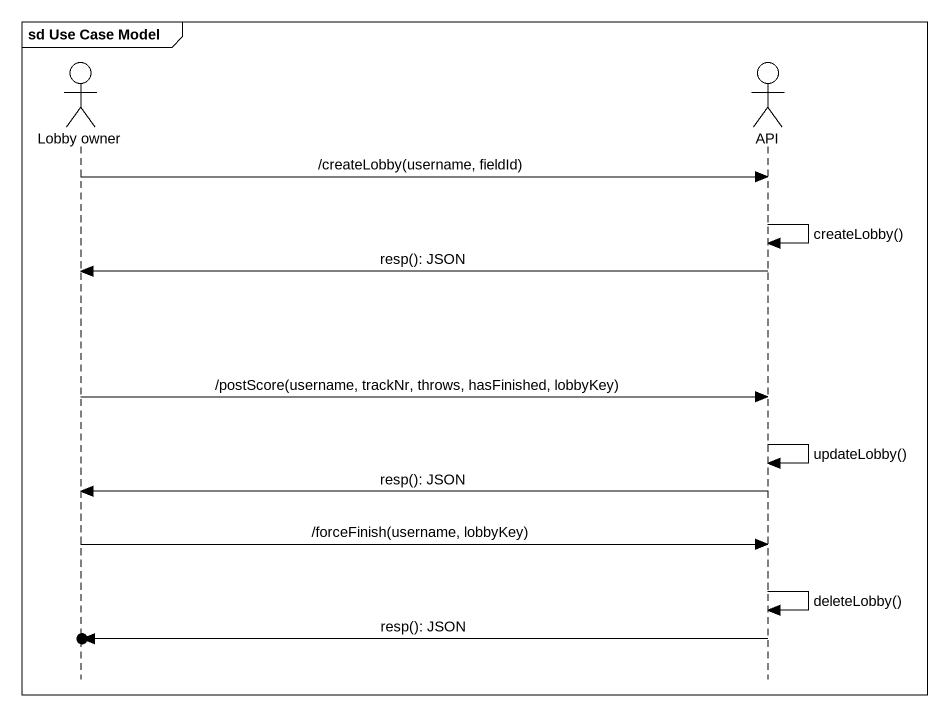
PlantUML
@startuml
mainframe sd Use Case Model
hide footbox
actor "Lobby owner" as Lobby_owner
actor API

Lobby_owner -> API : /createLobby(username, fieldId)
API -> API : createLobby()
API -> Lobby_owner : resp(): JSON
Lobby_owner -> API : /postScore(username, trackNr, throws, hasFinished, lobbyKey)
API -> API : updateLobby()
API -> Lobby_owner : resp(): JSON
Lobby_owner -> API : /forceFinish(username, lobbyKey)
API -> API : deleteLobby()
[o<- API : resp(): JSON
@enduml
